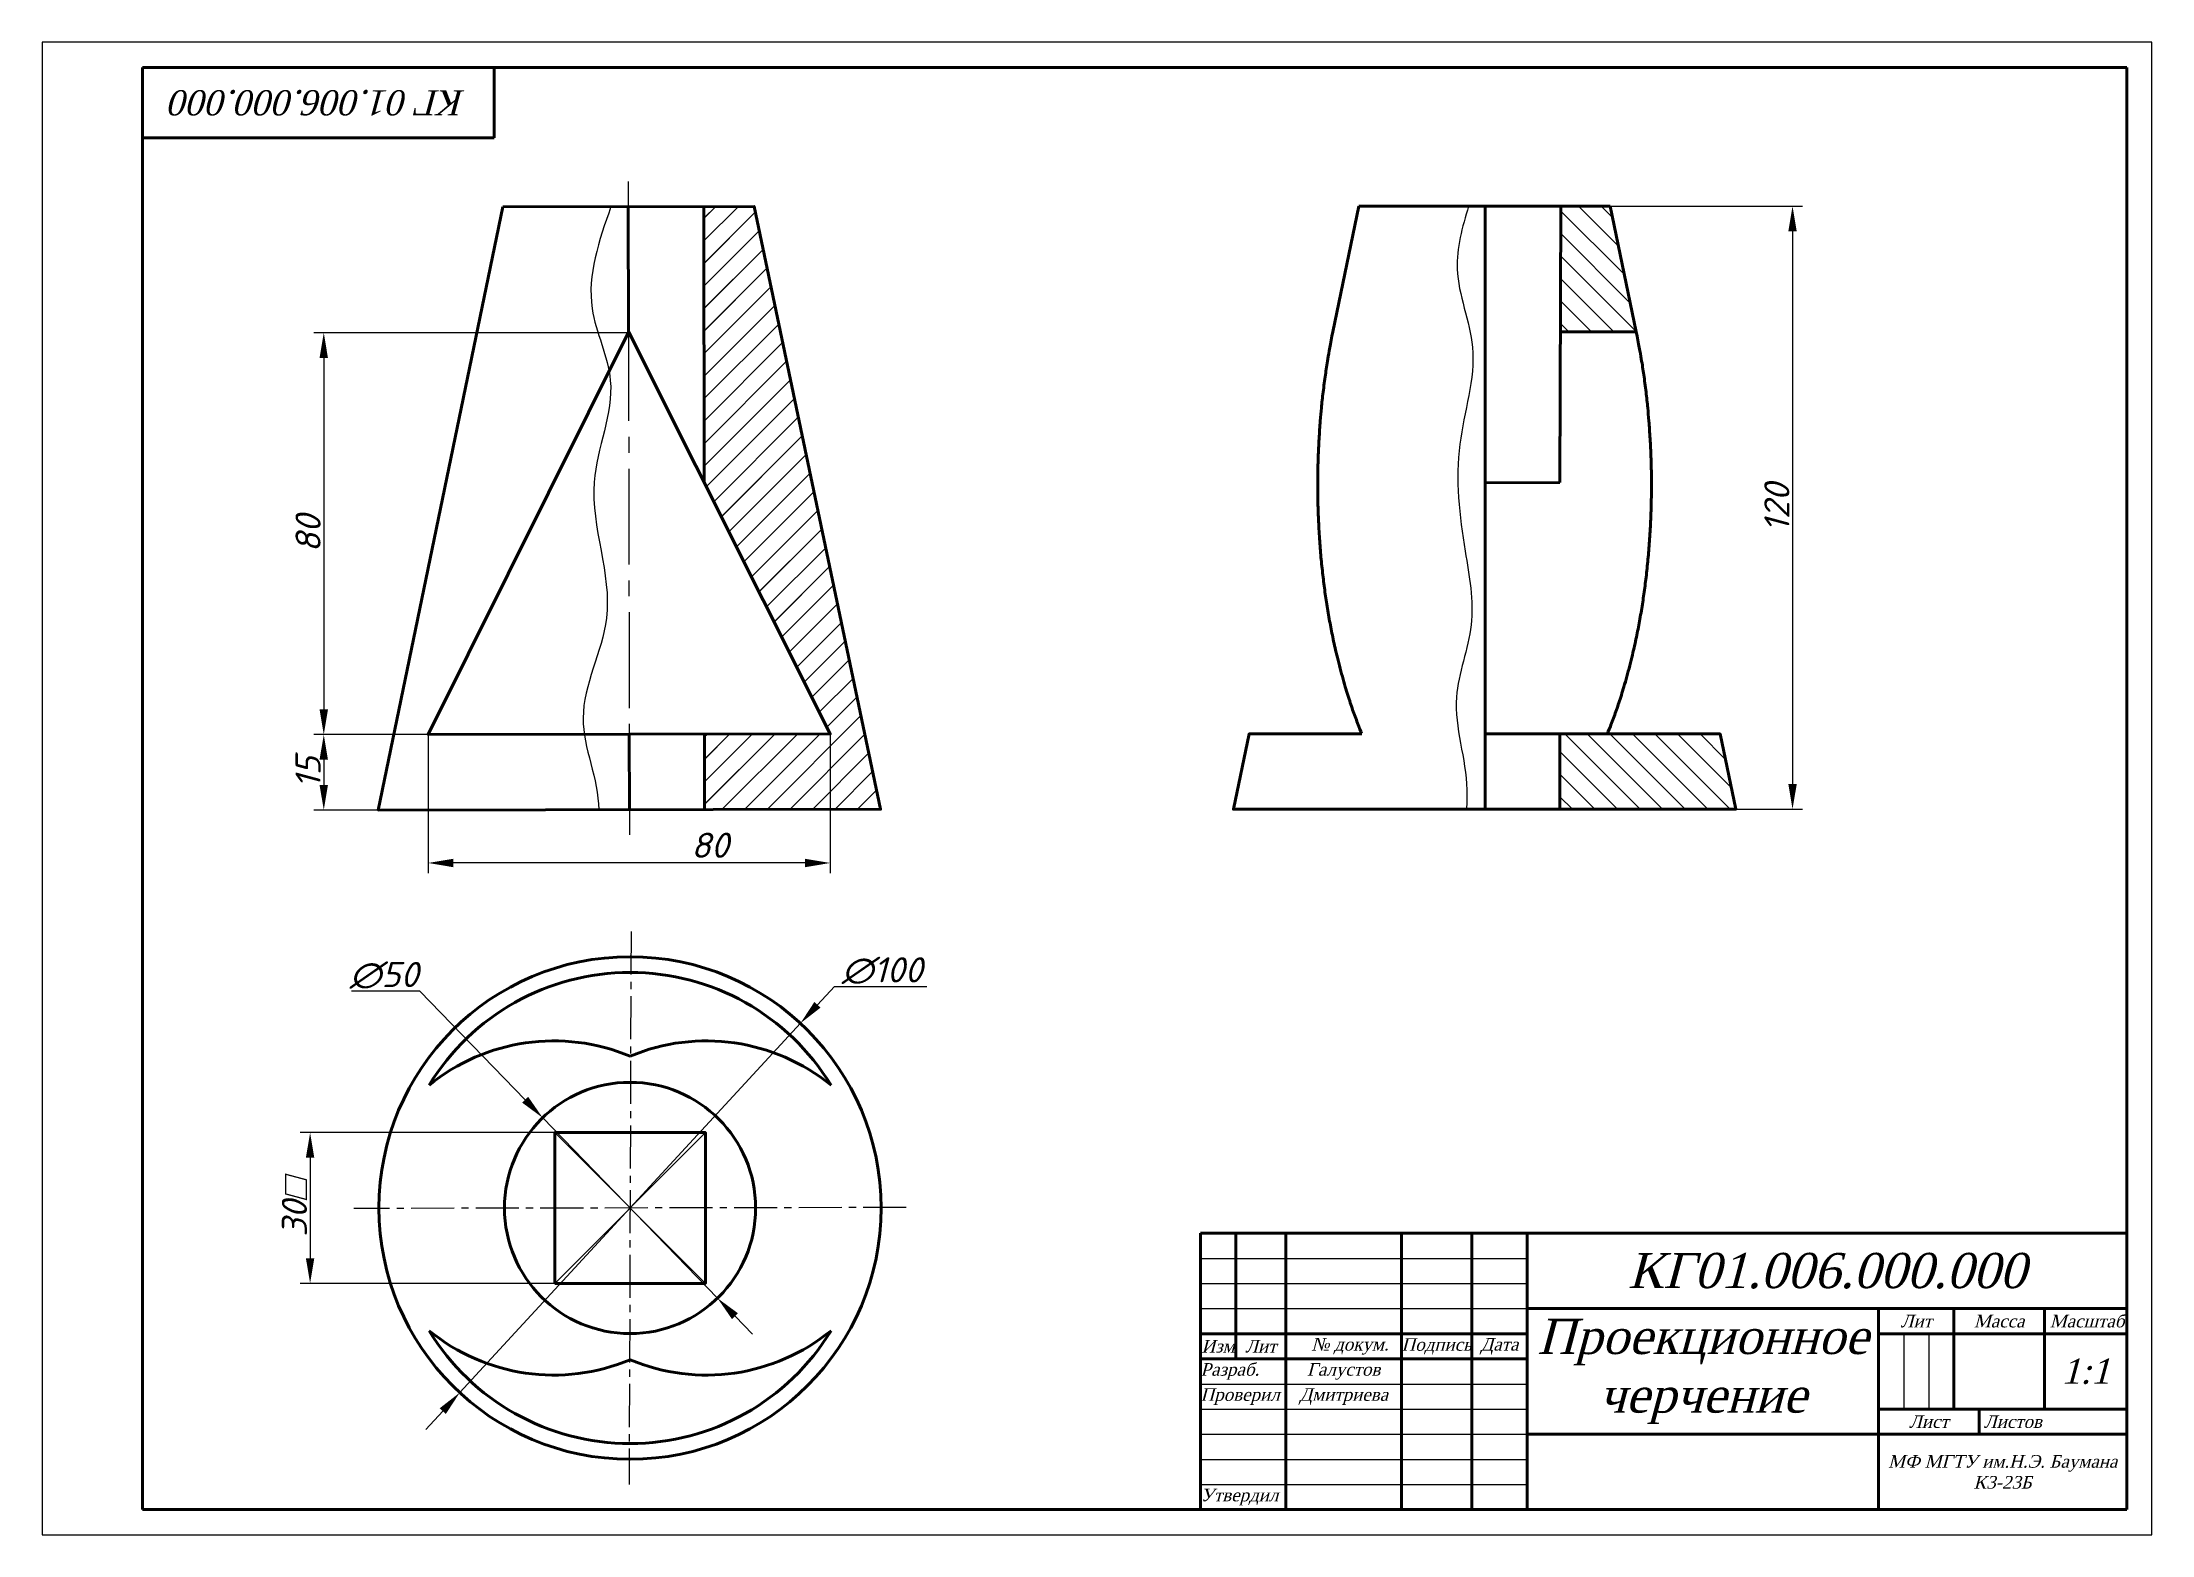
# Paper-space layout 'Лист1' of a CAD drawing. Header units: millimetres. Extents: x 0 to 420, y 0 to 297.
import ezdxf

# ---------------------------------------------------------------- set-up
doc = ezdxf.new("R2010")
doc.units = ezdxf.units.MM
doc.linetypes.add('CENTER2', pattern=[28.575, 19.05, -3.175, 3.175, -3.175])
for name, color, linetype, lineweight in [('MD_Штриховка', 7, 'Continuous', 25), ('Осевая', 30, 'CENTER2', 25), ('Основная сплошная', 170, 'Continuous', 60), ('Размеры', 12, 'Continuous', 25), ('Тонкая', 238, 'Continuous', 25)]:
    doc.layers.add(name, color=color, linetype=linetype, lineweight=lineweight)
doc.styles.add('Надписи', font='times.ttf', dxfattribs={"oblique": 15})
doc.styles.add('Размеры', font='romans.shx', dxfattribs={"oblique": 15, "height": 5})
doc.dimstyles.new('ISO-25', dxfattribs={"dimtxt": 5, "dimasz": 5, "dimexe": 2, "dimexo": 0, "dimtad": 1, "dimtoh": 1, "dimdec": 0, "dimdsep": 46, "dimtxsty": 'Размеры', "dimcen": 2.5, "dimadec": 0, "dimazin": 0, "dimtfac": 1, "dimtdec": 0, "dimtmove": 0, "dimatfit": 0, "dimfxl": 1, "dimarcsym": 0})

# ---------------------------------------------------------------- blocks, each defined once
blk = doc.blocks.new('*D11')
at = {"layer": 'Defpoints', "color": 0, "transparency": 16777216}
for p in [(99.64, 82.98), (134.45, 47.08)]:
    blk.add_point(p, dxfattribs=at)
at = {"layer": 'Размеры', "color": 0, "lineweight": -2, "transparency": 16777216}
for p, q in [((75.18, 108.2), (61.57, 108.2)), ((96.16, 86.57), (75.18, 108.2)), ((134.45, 47.08), (99.64, 82.98)), ((137.93, 43.49), (141.41, 39.9))]:
    blk.add_line(p, q, dxfattribs=at)
at = {"layer": 'Размеры', "color": 0, "transparency": 16777216}
for points in [[(96.76, 87.15), (95.56, 85.99), (99.64, 82.98)], [(138.53, 44.07), (137.33, 42.91), (134.45, 47.08)]]:
    blk.add_solid(points, dxfattribs=at)
at = {"layer": 'Размеры', "color": 0, "transparency": 16777216, "insert": (68.06, 111.32), "char_height": 5, "attachment_point": 5, "style": 'Размеры'}
blk.add_mtext('∅50', dxfattribs=at)
blk = doc.blocks.new('*D12')
at = {"layer": 'Defpoints', "color": 0, "transparency": 16777216}
for p in [(150.95, 101.78), (83.13, 28.28)]:
    blk.add_point(p, dxfattribs=at)
at = {"layer": 'Размеры', "color": 0, "lineweight": -2, "transparency": 16777216}
for p, q in [((154.34, 105.45), (157.73, 109.13)), ((157.73, 109.13), (176.11, 109.13)), ((83.13, 28.28), (150.95, 101.78)), ((79.74, 24.61), (76.35, 20.94))]:
    blk.add_line(p, q, dxfattribs=at)
at = {"layer": 'Размеры', "color": 0, "transparency": 16777216}
for points in [[(153.73, 106.02), (154.95, 104.89), (150.95, 101.78)], [(79.13, 25.17), (80.36, 24.04), (83.13, 28.28)]]:
    blk.add_solid(points, dxfattribs=at)
at = {"layer": 'Размеры', "color": 0, "transparency": 16777216, "insert": (167.23, 112.25), "char_height": 5, "attachment_point": 5, "style": 'Размеры'}
blk.add_mtext('∅100', dxfattribs=at)
blk = doc.blocks.new('*D13')
at = {"layer": 'Defpoints', "color": 0, "transparency": 16777216}
for p in [(102.04, 80.03), (53.34, 50.03), (102.04, 50.03)]:
    blk.add_point(p, dxfattribs=at)
at = {"layer": 'Размеры', "color": 0, "lineweight": -2, "transparency": 16777216}
for p, q in [((102.04, 80.03), (51.34, 80.03)), ((53.34, 75.03), (53.34, 55.03)), ((102.04, 50.03), (51.34, 50.03))]:
    blk.add_line(p, q, dxfattribs=at)
at = {"layer": 'Размеры', "color": 0, "transparency": 16777216}
for points in [[(52.5, 75.03), (54.17, 75.03), (53.34, 80.03)], [(52.5, 55.03), (54.17, 55.03), (53.34, 50.03)]]:
    blk.add_solid(points, dxfattribs=at)
at = {"layer": 'Размеры', "color": 0, "transparency": 16777216, "insert": (50.21, 65.03), "char_height": 5, "attachment_point": 5, "rotation": 90, "style": 'Размеры'}
blk.add_mtext('30{\\fArial|b0|i0|c204|p34;□}', dxfattribs=at)
blk = doc.blocks.new('*D19')
at = {"layer": 'Defpoints', "color": 0, "transparency": 16777216}
for p in [(76.85, 159.22), (56.06, 144.21), (66.91, 144.21)]:
    blk.add_point(p, dxfattribs=at)
at = {"layer": 'Размеры', "color": 0, "lineweight": -2, "transparency": 16777216}
for p, q in [((76.85, 159.22), (54.06, 159.22)), ((56.06, 154.22), (56.06, 149.21)), ((66.91, 144.21), (54.06, 144.21))]:
    blk.add_line(p, q, dxfattribs=at)
at = {"layer": 'Размеры', "color": 0, "transparency": 16777216}
for points in [[(55.22, 154.22), (56.89, 154.22), (56.06, 159.22)], [(55.22, 149.21), (56.89, 149.21), (56.06, 144.21)]]:
    blk.add_solid(points, dxfattribs=at)
at = {"layer": 'Размеры', "color": 0, "transparency": 16777216, "insert": (52.93, 151.71), "char_height": 5, "attachment_point": 5, "rotation": 90, "style": 'Размеры'}
blk.add_mtext('15', dxfattribs=at)
blk = doc.blocks.new('*D20')
at = {"layer": 'Defpoints', "color": 0, "transparency": 16777216}
for p in [(116.76, 239.19), (56.06, 159.22), (76.93, 159.22)]:
    blk.add_point(p, dxfattribs=at)
at = {"layer": 'Размеры', "color": 0, "lineweight": -2, "transparency": 16777216}
for p, q in [((116.76, 239.19), (54.06, 239.19)), ((56.06, 234.19), (56.06, 164.22)), ((76.93, 159.22), (54.06, 159.22))]:
    blk.add_line(p, q, dxfattribs=at)
at = {"layer": 'Размеры', "color": 0, "transparency": 16777216}
for points in [[(55.22, 234.19), (56.89, 234.19), (56.06, 239.19)], [(55.22, 164.22), (56.89, 164.22), (56.06, 159.22)]]:
    blk.add_solid(points, dxfattribs=at)
at = {"layer": 'Размеры', "color": 0, "transparency": 16777216, "insert": (52.93, 199.21), "char_height": 5, "attachment_point": 5, "rotation": 90, "style": 'Размеры'}
blk.add_mtext('80', dxfattribs=at)
blk = doc.blocks.new('*D22')
at = {"layer": 'Defpoints', "color": 0, "transparency": 16777216}
for p in [(76.85, 159.22), (156.89, 159.35), (76.85, 133.68)]:
    blk.add_point(p, dxfattribs=at)
at = {"layer": 'Размеры', "color": 0, "lineweight": -2, "transparency": 16777216}
for p, q in [((76.85, 159.22), (76.85, 131.68)), ((156.89, 159.35), (156.89, 131.68)), ((151.89, 133.68), (81.85, 133.68))]:
    blk.add_line(p, q, dxfattribs=at)
at = {"layer": 'Размеры', "color": 0, "transparency": 16777216}
for points in [[(81.85, 134.51), (81.85, 132.84), (76.85, 133.68)], [(151.89, 134.51), (151.89, 132.84), (156.89, 133.68)]]:
    blk.add_solid(points, dxfattribs=at)
at = {"layer": 'Размеры', "color": 0, "transparency": 16777216, "insert": (132.94, 137.21), "char_height": 5, "attachment_point": 5, "style": 'Размеры'}
blk.add_mtext('80', dxfattribs=at)
blk = doc.blocks.new('*D23')
at = {"layer": 'Defpoints', "color": 0, "transparency": 16777216}
for p in [(312.16, 264.37), (337.16, 144.37), (348.47, 144.37)]:
    blk.add_point(p, dxfattribs=at)
at = {"layer": 'Размеры', "color": 0, "lineweight": -2, "transparency": 16777216}
for p, q in [((312.16, 264.37), (350.47, 264.37)), ((348.47, 259.37), (348.47, 149.37)), ((337.16, 144.37), (350.47, 144.37))]:
    blk.add_line(p, q, dxfattribs=at)
at = {"layer": 'Размеры', "color": 0, "transparency": 16777216}
for points in [[(347.64, 259.37), (349.31, 259.37), (348.47, 264.37)], [(347.64, 149.37), (349.31, 149.37), (348.47, 144.37)]]:
    blk.add_solid(points, dxfattribs=at)
at = {"layer": 'Размеры', "color": 0, "transparency": 16777216, "insert": (345.35, 204.37), "char_height": 5, "attachment_point": 5, "rotation": 90, "style": 'Размеры'}
blk.add_mtext('120', dxfattribs=at)

psp = doc.layouts.new('Лист1')

# ---------------------------------------------------------------- hatches: boundary and pattern name
h = psp.add_hatch()
h.set_pattern_fill('ANSI31', color=256)
h.paths.add_polyline_path([(141.72, 264.33), (131.75, 264.31), (131.81, 209.37), (156.89, 159.35), (131.88, 159.31), (131.88, 144.31), (166.91, 144.37)])
at = {"layer": 'MD_Штриховка'}
h = psp.add_hatch(dxfattribs=at)
h.set_pattern_fill('ANSI31', color=256, style=0)
h.paths.add_polyline_path([(166.91, 144.37), (141.72, 264.33), (131.72, 264.31), (131.81, 209.31), (156.89, 159.35), (131.89, 159.31), (131.91, 144.31)], flags=0)
h = psp.add_hatch(dxfattribs=at)
h.set_pattern_fill('ANSI31', color=256, angle=90, style=0)
h.paths.add_polyline_path([(302.16, 239.37), (317.37, 239.37), (312.16, 264.37), (302.16, 264.37)], flags=0)
h.paths.add_polyline_path([(334.04, 159.37), (302.16, 159.37), (302.16, 144.37), (337.16, 144.37)], flags=0)

# ---------------------------------------------------------------- linework, layer by layer
for p, q in [((420, 297), (0, 297)), ((0, 297), (0, 0)), ((420, 0), (420, 297)), ((102.04, 80.03), (132.04, 50.03)), ((132.04, 80.03), (102.04, 50.03)), ((0, 0), (420, 0))]:
    psp.add_line(p, q)
at = {"layer": 'Осевая'}
psp.add_line((116.67, 269.29), (116.91, 139.29), dxfattribs=at)
at = {"layer": 'Осевая', "ltscale": 0.45}
for p, q in [((117.23, 120.03), (116.85, 10.03)), ((172.04, 65.12), (62.04, 64.94))]:
    psp.add_line(p, q, dxfattribs=at)
at = {"layer": 'Основная сплошная'}
for p, q in [((20, 292), (20, 5)), ((20, 292), (415, 292)), ((90, 278), (90, 292)), ((415, 292), (415, 5)), ((20, 278), (90, 278)), ((116.71, 239.29), (116.68, 264.29)), ((131.81, 209.31), (131.75, 264.31)), ((262.16, 264.37), (256.96, 239.37)), ((312.16, 264.37), (262.16, 264.37)), ((287.25, 264.37), (287.25, 144.37)), ((302.16, 209.37), (302.36, 264.37)), ((312.16, 264.37), (317.37, 239.37)), ((302.16, 239.37), (317.37, 239.37)), ((302.16, 209.37), (287.25, 209.34)), ((116.86, 159.29), (116.9, 144.29)), ((131.88, 144.31), (131.88, 159.31)), ((302.17, 159.37), (302.16, 144.7)), ((230.61, 60), (230.61, 5)), ((230.61, 60), (415, 60)), ((237.61, 60), (237.61, 35)), ((247.61, 60), (247.61, 5)), ((270.61, 60), (270.61, 5)), ((284.61, 60), (284.61, 5)), ((295.61, 60), (295.61, 5)), ((295.61, 45), (415, 45)), ((365.61, 5), (365.61, 45)), ((380.61, 45), (380.61, 25.08)), ((398.61, 45), (398.61, 25)), ((230.61, 40), (295.61, 40)), ((415, 40), (365.61, 40)), ((230.61, 35), (295.61, 35)), ((415, 25), (365.61, 25)), ((385.61, 20), (385.61, 25)), ((295.61, 20), (415, 20)), ((415, 5), (20, 5))]:
    psp.add_line(p, q, dxfattribs=at)
for points in [[(91.72, 264.25), (66.91, 144.21), (166.91, 144.37), (141.72, 264.33), (91.72, 264.25)], [(116.81, 239.29), (156.89, 159.35), (76.85, 159.22), (116.71, 239.29)], [(262.72, 159.37), (240.29, 159.37), (237.16, 144.37), (287.25, 144.37), (337.16, 144.37), (334.04, 159.37), (287.25, 159.37)]]:
    psp.add_lwpolyline(points, dxfattribs=at)
psp.add_lwpolyline([(102.04, 50.03), (132.04, 50.03), (132.04, 80.03), (102.04, 80.03)], close=True, dxfattribs=at)
for radius in [50, 25]:
    psp.add_circle((117.04, 65.03), radius, dxfattribs=at)
for centre, radius, start, end in [((117.04, 65.03), 46.88, 31.4239, 148.5761), ((101.86, 58.96), 39.32, 67.2866, 129.128), ((132.23, 58.96), 39.32, 50.872, 112.7134), ((117.04, 65.03), 46.88, 211.4239, 328.5761), ((101.86, 71.1), 39.32, 230.872, 292.7134), ((132.23, 71.1), 39.32, 247.2866, 309.128)]:
    psp.add_arc(centre, radius, start, end, dxfattribs=at)
for points in [[(256.96, 239.37), (256.47, 236.94), (255.89, 233.59), (255.49, 230.99), (255, 227.29), (254.66, 224.14), (254.46, 221.81), (254.19, 218.06), (254.03, 214.4), (253.95, 211.36), (253.94, 207.92), (253.98, 205.2), (254.07, 202.31), (254.3, 198.05), (254.58, 194.54), (254.95, 190.95), (255.38, 187.56), (255.86, 184.37), (256.47, 180.9), (257.07, 177.89), (257.92, 174.2), (259.18, 169.48), (260.2, 166.19), (261.12, 163.49), (262.16, 160.75), (262.72, 159.37), (262.72, 159.43)], [(317.37, 239.37), (317.85, 236.94), (318.44, 233.59), (318.84, 230.99), (319.33, 227.29), (319.66, 224.14), (319.87, 221.81), (320.13, 218.06), (320.3, 214.4), (320.38, 211.36), (320.39, 207.92), (320.35, 205.2), (320.26, 202.31), (320.03, 198.05), (319.75, 194.54), (319.38, 190.95), (318.95, 187.56), (318.47, 184.37), (317.86, 180.9), (317.26, 177.89), (316.41, 174.2), (315.15, 169.48), (314.13, 166.19), (313.21, 163.49), (312.17, 160.75), (311.6, 159.37), (311.6, 159.43)]]:
    psp.add_open_spline(points, degree=3, dxfattribs=at)
at = {"layer": 'Тонкая'}
for p, q in [((230.61, 55), (295.61, 55)), ((230.61, 50), (295.61, 50)), ((230.61, 45), (295.61, 45)), ((370.61, 40), (370.61, 25)), ((375.61, 40), (375.61, 25)), ((230.61, 30), (295.61, 30)), ((230.61, 25), (295.61, 25)), ((230.61, 20), (295.61, 20)), ((230.61, 15), (295.61, 15)), ((230.61, 10), (295.61, 10))]:
    psp.add_line(p, q, dxfattribs=at)
for points in [[(113.23, 264.29), (109.49, 244.01), (113.11, 229.71), (109.88, 209.48), (112.33, 182.37), (107.69, 162.52), (110.79, 144.29), (110.79, 144.1)], [(283.96, 264.37), (281.7, 251.89), (284.76, 236.32), (282.23, 217.03), (283.3, 195.7), (284.49, 181.05), (281.56, 166.68), (283.65, 148.25), (283.56, 144.37)]]:
    psp.add_spline(points, degree=3, dxfattribs=at)

# ---------------------------------------------------------------- texts
at = {"char_height": 2.5, "style": 'Надписи'}
for s, width, insert, attachment_point in [('Лит', 15, (373.11, 42.5), 5), ('Масса', 18, (389.61, 42.5), 5), ('Масштаб', 17, (407.11, 42.5), 5), ('Изм', 7, (234.11, 37.5), 5), ('Лит', 10, (242.61, 37.5), 5), ('\\pi-7.5,l10,t10;№ докум.', 23, (259.11, 37.5), 5), ('Подпись', 14, (277.61, 37.5), 5), ('Дата', 11, (290.11, 37.5), 5), ('Разраб.', 17, (230.61, 32.5), 4), ('Проверил', 17, (230.61, 27.5), 4), ('Лист', 20, (375.61, 22.5), 5), (' Листов', 30, (385.61, 22.5), 4), ('Утвердил', 17, (230.61, 7.5), 4)]:
    psp.add_mtext_dynamic_manual_height_columns(s, width=width, gutter_width=12.5, heights=[0], dxfattribs=dict(at, insert=insert, attachment_point=attachment_point))
at = {"layer": 'Основная сплошная', "insert": (55, 285), "char_height": 5, "attachment_point": 5, "rotation": 180, "style": 'Надписи'}
psp.add_mtext_dynamic_manual_height_columns('{\\C256;\\c0;КГ 01.006.000.000}', width=70, gutter_width=12.5, heights=[0], dxfattribs=at)
at = {"layer": 'Основная сплошная', "attachment_point": 5, "style": 'Надписи'}
for s, width, insert, char_height in [('{\\C256;\\c0;КГ01.006.000.000}', 119.3894, (355.31, 52.5), 7), ('{\\C256;\\c0;Проекционное черчение}', 70, (330.61, 32.5), 7), ('{\\C256;\\c0;Галустов}', 23, (259.11, 32.5), 2.5), ('{\\C256;\\c0;1:1}', 16.3894, (406.81, 32.5), 5), ('{\\C256;\\c0;Дмитриева}', 23, (259.11, 27.5), 2.5), ('{\\C256;\\c0;МФ МГТУ им.Н.Э. Баумана К3-23Б}', 49.3894, (390.31, 12.5), 2.5)]:
    psp.add_mtext_dynamic_manual_height_columns(s, width=width, gutter_width=12.5, heights=[0], dxfattribs=dict(at, insert=insert, char_height=char_height))

# ---------------------------------------------------------------- dimensions: what is measured, and where the dimension line sits
at = {"layer": 'Размеры'}
for base, p1, p2, picture, middle in [((348.47, 144.37), (312.16, 264.37), (337.16, 144.37), '*D23', (345.35, 204.37)), ((56.06, 144.21), (76.85, 159.22), (66.91, 144.21), '*D19', (52.93, 151.71))]:
    dim = psp.add_linear_dim(base=base, p1=p1, p2=p2, angle=90, dimstyle='ISO-25', dxfattribs=at)
    dim.commit()
    dim.dimension.update_dxf_attribs({"geometry": picture, "text_midpoint": middle})
dim = psp.add_linear_dim(base=(56.06, 159.22), p1=(116.76, 239.19), p2=(76.93, 159.22), angle=90, dimstyle='ISO-25', override={"dimlfac": -1}, dxfattribs=at)
dim.commit()
dim.dimension.update_dxf_attribs({"geometry": '*D20', "text_midpoint": (52.93, 199.21)})
dim = psp.add_linear_dim(base=(76.85, 133.68), p1=(156.89, 159.35), p2=(76.85, 159.22), dimstyle='ISO-25', override={"dimtmove": 2}, dxfattribs=at)
dim.commit()
dim.dimension.update_dxf_attribs({"geometry": '*D22', "text_midpoint": (132.94, 137.21), "dimtype": 160})
for p1, p2, picture, middle in [((134.45, 47.08), (99.64, 82.98), '*D11', (68.06, 108.2)), ((83.13, 28.28), (150.95, 101.78), '*D12', (167.23, 109.13))]:
    dim = psp.add_diameter_dim_2p(p1=p1, p2=p2, dimstyle='ISO-25', dxfattribs=at)
    dim.commit()
    dim.dimension.update_dxf_attribs({"geometry": picture, "text_midpoint": middle, "dimtype": 163})
dim = psp.add_linear_dim(base=(53.34, 50.03), p1=(102.04, 80.03), p2=(102.04, 50.03), angle=90, text='<>{\\fArial|b0|i0|c204|p34;□}', dimstyle='ISO-25', dxfattribs=at)
dim.commit()
dim.dimension.update_dxf_attribs({"geometry": '*D13', "text_midpoint": (50.21, 65.03)})

doc.saveas('drawing.dxf')
